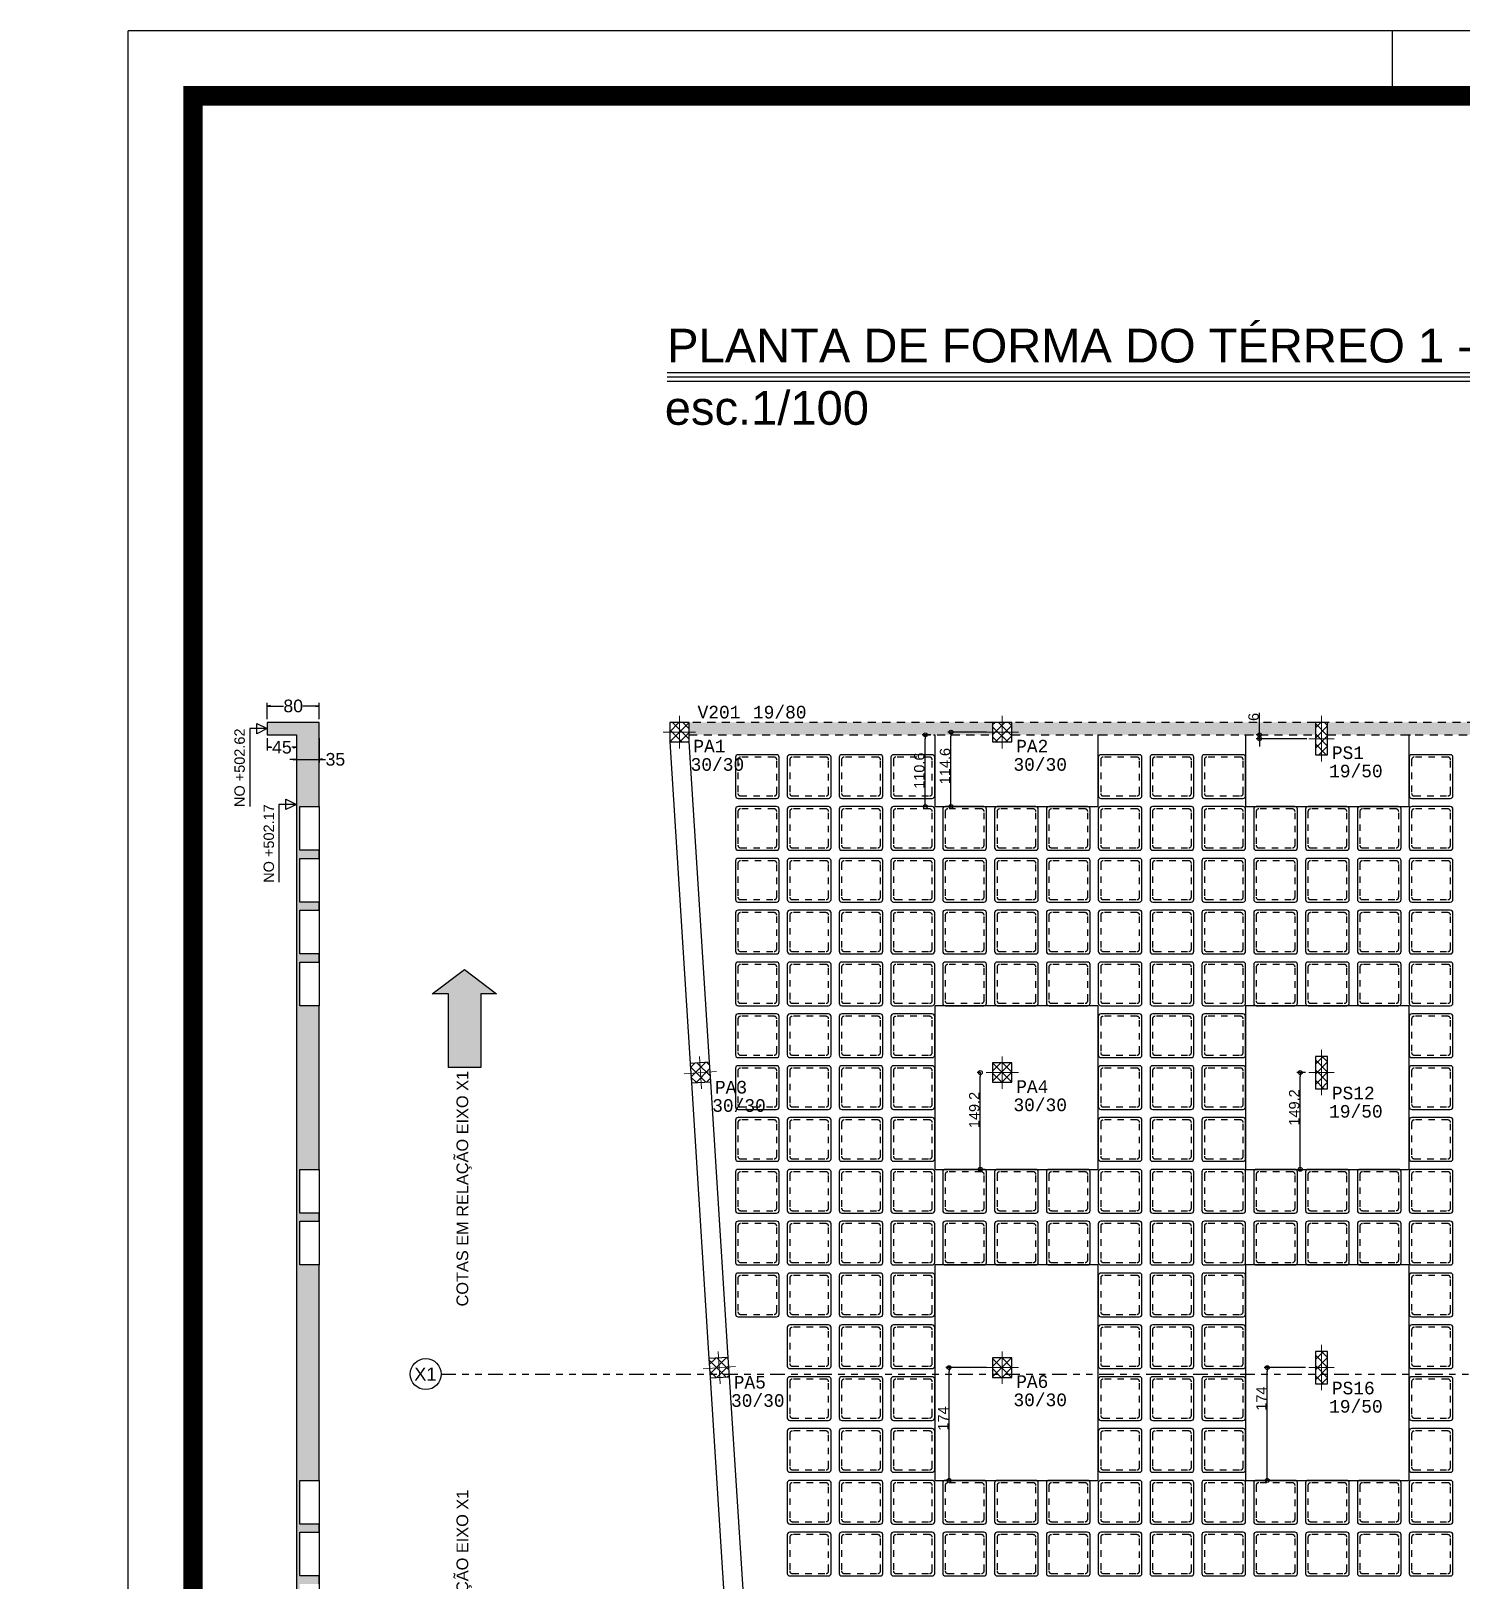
# Model space of a CAD drawing. Header units: millimetres. Extents: x -967 to 563, y -1588 to 506.
# Drawn here: x 20.89 to 42.95, y -235.16 to -211.27 of the extents above; entities that cross this region are included whole.
import ezdxf
from ezdxf.enums import TextEntityAlignment as Align

# ---------------------------------------------------------------- set-up
doc = ezdxf.new("R2010")
doc.units = ezdxf.units.MM
for name, pattern in [('CONTINU', [0]), ('CYPE_RAYAPUNTOPUNTO', [0.45, 0.225, -0.075, 0, -0.075, 0, -0.075]), ('DASHDOT', [1, 0.5, -0.25, 0, -0.25]), ('ESTILO_TQS_0001', [1, 0.7, -0.3]), ('HIDDEN2', [0.1875, 0.125, -0.0625])]:
    doc.linetypes.add(name, pattern=pattern)
for name, color, linetype in [('00 - IMPPER - FOLHA - BORDAS', 1, 'Continuous'), ('1', 5, 'Continuous'), ('11', 7, 'Continuous'), ('12', 4, 'Continuous'), ('18', 7, 'Continuous'), ('208', 13, 'Continuous'), ('232', 12, 'Continuous'), ('251', 5, 'Continuous'), ('252', 153, 'ESTILO_TQS_0001'), ('4', 2, 'Continuous'), ('8', 7, 'Continuous'), ('9', 7, 'Continuous'), ('A_htc_alv', 7, 'Continuous'), ('AR-COTA-EXE-50', 7, 'Continuous'), ('COMP_INDNIVEL', 4, 'Continuous'), ('COMP_NIVEL', 4, 'Continuous'), ('COTAS', 1, 'Continuous'), ('EIXOS', 8, 'DASHDOT'), ('TEXTO_EIXOS', 7, 'Continuous')]:
    doc.layers.add(name, color=color, linetype=linetype)
doc.layers.add('EST-TEXTO', color=7, linetype='Continuous', lineweight=5)
doc.layers.add('PILAR_EIXOS', color=1, linetype='Continuous', lineweight=0)
doc.styles.add('ARIAL', font='arial.ttf')
doc.styles.add('CYPETXT', font='arial.ttf', dxfattribs={"height": 0.2})
doc.styles.add('ROMANTIC', font='arial.ttf')
doc.styles.add('TQS_LUCIDA_CONSOLE', font='lucon.TTF')
doc.dimstyles.new('AVILLA 100 2', dxfattribs={"dimtxt": 0.16, "dimasz": 0.06, "dimexe": 0.05, "dimexo": 0.05, "dimgap": 0.01, "dimtad": 3, "dimdec": 1, "dimlfac": 100, "dimzin": 9, "dimdsep": 46, "dimtxsty": 'ARIAL', "dimblk": 'ORIGIN', "dimcen": 1.5, "dimclrd": 10, "dimclre": 10, "dimclrt": 7, "dimadec": 0, "dimazin": 0, "dimtfac": 1, "dimtdec": 1, "dimtmove": 0, "dimatfit": 1, "dimfxl": 1, "dimarcsym": 0})
doc.dimstyles.new('COTAS CORTE', dxfattribs={"dimtxt": 0.133333, "dimasz": 0.05, "dimexe": 0.05, "dimexo": 0.05, "dimgap": 0.01, "dimtad": 0, "dimdec": 1, "dimlfac": 100, "dimzin": 9, "dimdsep": 46, "dimtxsty": 'ARIAL', "dimblk": 'OPEN', "dimcen": 1.5, "dimadec": 0, "dimazin": 0, "dimtfac": 1, "dimtdec": 1, "dimtmove": 0, "dimatfit": 1, "dimldrblk": 'OPEN', "dimfxl": 1, "dimarcsym": 0})
pattern_1 = [(45, (685.1505906603202, -106.080257187673), (-0.0785772410593551, 0.0785772410593551), []), (135, (685.1505906603202, -106.080257187673), (-0.0785772410593551, -0.0785772410593551), [])]

# ---------------------------------------------------------------- blocks, each defined once
blk = doc.blocks.new('_VAONER063700637000750007500')
at = {"layer": '251', "color": 8}
for p, q in [((-33.72499999999127, 29.72499999999991), (-33.72499999999127, -29.72499999999991)), ((29.72500000002037, 33.72499999999991), (-29.72499999999127, 33.72499999999991)), ((33.72500000002037, -29.72499999999991), (33.72500000002037, 29.72499999999991)), ((-29.72499999999127, -33.72499999999991), (29.72500000002037, -33.72499999999991))]:
    blk.add_line(p, q, dxfattribs=at)
for centre, start, end in [((-29.72499999999127, 29.72499999999991), 90, 180), ((29.72500000002037, 29.72499999999991), 0, 90), ((-29.72499999999127, -29.72499999999991), 180, 270), ((29.72500000002037, -29.72499999999991), 270, 0)]:
    blk.add_arc(centre, 4, start, end, dxfattribs=at)
at = {"layer": '252', "color": 8}
for p, q in [((-29.97499999997672, 25.97499999999991), (-29.97499999997672, -25.97499999999991)), ((25.97500000000582, 29.97499999999991), (-25.97499999997672, 29.97499999999991)), ((29.97500000000582, -25.97499999999991), (29.97500000000582, 25.97499999999991)), ((-25.97499999997672, -29.97499999999991), (25.97500000000582, -29.97499999999991))]:
    blk.add_line(p, q, dxfattribs=at)
for centre, start, end in [((-25.97499999997672, 25.97499999999991), 90, 180), ((25.97500000000582, 25.97499999999991), 0, 90), ((-25.97499999997672, -25.97499999999991), 180, 270), ((25.97500000000582, -25.97499999999991), 270, 0)]:
    blk.add_arc(centre, 4, start, end, dxfattribs=at)
blk = doc.blocks.new('NERVURADA TÉRREO 1 MODELO 2 (LO) R0')
at = {"layer": '208', "xscale": 0.01, "yscale": 0.01, "zscale": 0.01}
for p in [(704.2709948012479, -735.933457273992), (705.0704948012489, -735.933457273992), (705.8699948012481, -735.933457273992), (706.6694948012491, -735.933457273992), (709.8674948012494, -735.933457273992), (710.6669948012486, -735.933457273992), (711.4664948012496, -735.933457273992), (714.6644948012481, -735.933457273992), (704.2709948012479, -736.7329572739922), (705.0704948012489, -736.7329572739922), (705.8699948012481, -736.7329572739922), (706.6694948012491, -736.7329572739922), (707.4689948012482, -736.7329572739922), (708.2684948012492, -736.7329572739922), (709.0679948012485, -736.7329572739922), (709.8674948012494, -736.7329572739922), (710.6669948012486, -736.7329572739922), (711.4664948012496, -736.7329572739922), (712.2659948012487, -736.7329572739922), (713.065494801248, -736.7329572739922), (713.8649948012489, -736.7329572739922), (714.6644948012481, -736.7329572739922), (704.2709948012479, -737.532457273992), (705.0704948012489, -737.532457273992), (705.8699948012481, -737.532457273992), (706.6694948012491, -737.532457273992), (707.4689948012482, -737.532457273992), (708.2684948012492, -737.532457273992), (709.0679948012485, -737.532457273992), (709.8674948012494, -737.532457273992), (710.6669948012486, -737.532457273992), (711.4664948012496, -737.532457273992), (712.2659948012487, -737.532457273992), (713.065494801248, -737.532457273992), (713.8649948012489, -737.532457273992), (714.6644948012481, -737.532457273992), (704.2709948012479, -738.3319572739921), (705.0704948012489, -738.3319572739921), (705.8699948012481, -738.3319572739921), (706.6694948012491, -738.3319572739921), (707.4689948012482, -738.3319572739921), (708.2684948012492, -738.3319572739921), (709.0679948012485, -738.3319572739921), (709.8674948012494, -738.3319572739921), (710.6669948012486, -738.3319572739921), (711.4664948012496, -738.3319572739921), (712.2659948012487, -738.3319572739921), (713.065494801248, -738.3319572739921), (713.8649948012489, -738.3319572739921), (714.6644948012481, -738.3319572739921), (704.2709948012479, -739.131457273992), (705.0704948012489, -739.131457273992), (705.8699948012481, -739.131457273992), (706.6694948012491, -739.131457273992), (707.4689948012482, -739.131457273992), (708.2684948012492, -739.131457273992), (709.0679948012485, -739.131457273992), (709.8674948012494, -739.131457273992), (710.6669948012486, -739.131457273992), (711.4664948012496, -739.131457273992), (712.2659948012487, -739.131457273992), (713.065494801248, -739.131457273992), (713.8649948012489, -739.131457273992), (714.6644948012481, -739.131457273992), (704.2709948012479, -739.930957273992), (705.0704948012489, -739.930957273992), (705.8699948012481, -739.930957273992), (706.6694948012491, -739.930957273992), (709.8674948012494, -739.930957273992), (710.6669948012486, -739.930957273992), (711.4664948012496, -739.930957273992), (714.6644948012481, -739.930957273992), (704.2709948012479, -740.7304572739921), (705.0704948012489, -740.7304572739921), (705.8699948012481, -740.7304572739921), (706.6694948012491, -740.7304572739921), (709.8674948012494, -740.7304572739921), (710.6669948012486, -740.7304572739921), (711.4664948012496, -740.7304572739921), (714.6644948012481, -740.7304572739921), (704.2709948012479, -741.529957273992), (705.0704948012489, -741.529957273992), (705.8699948012481, -741.529957273992), (706.6694948012491, -741.529957273992), (709.8674948012494, -741.529957273992), (710.6669948012486, -741.529957273992), (711.4664948012496, -741.529957273992), (714.6644948012481, -741.529957273992), (704.2709948012479, -742.329457273992), (705.0704948012489, -742.329457273992), (705.8699948012481, -742.329457273992), (706.6694948012491, -742.329457273992), (707.4689948012482, -742.329457273992), (708.2684948012492, -742.329457273992), (709.0679948012485, -742.329457273992), (709.8674948012494, -742.329457273992), (710.6669948012486, -742.329457273992), (711.4664948012496, -742.329457273992), (712.2659948012487, -742.329457273992), (713.065494801248, -742.329457273992), (713.8649948012489, -742.329457273992), (714.6644948012481, -742.329457273992), (704.2709948012479, -743.128957273992), (705.0704948012489, -743.128957273992), (705.8699948012481, -743.128957273992), (706.6694948012491, -743.128957273992), (707.4689948012482, -743.128957273992), (708.2684948012492, -743.128957273992), (709.0679948012485, -743.128957273992), (709.8674948012494, -743.128957273992), (710.6669948012486, -743.128957273992), (711.4664948012496, -743.128957273992), (712.2659948012487, -743.128957273992), (713.065494801248, -743.128957273992), (713.8649948012489, -743.128957273992), (714.6644948012481, -743.128957273992), (704.2709948012479, -743.928457273992), (705.0704948012489, -743.928457273992), (705.8699948012481, -743.928457273992), (706.6694948012491, -743.928457273992), (709.8674948012494, -743.928457273992), (710.6669948012486, -743.928457273992), (711.4664948012496, -743.928457273992), (714.6644948012481, -743.928457273992), (705.0704948012489, -744.727957273992), (705.8699948012481, -744.727957273992), (706.6694948012491, -744.727957273992), (709.8674948012494, -744.727957273992), (710.6669948012486, -744.727957273992), (711.4664948012496, -744.727957273992), (714.6644948012481, -744.727957273992), (705.0704948012489, -745.5274572739921), (705.8699948012481, -745.5274572739921), (706.6694948012491, -745.5274572739921), (709.8674948012494, -745.5274572739921), (710.6669948012486, -745.5274572739921), (711.4664948012496, -745.5274572739921), (714.6644948012481, -745.5274572739921), (705.0704948012489, -746.3269572739919), (705.8699948012481, -746.3269572739919), (706.6694948012491, -746.3269572739919), (709.8674948012494, -746.3269572739919), (710.6669948012486, -746.3269572739919), (711.4664948012496, -746.3269572739919), (714.6644948012481, -746.3269572739919), (705.0704948012489, -747.126457273992), (705.8699948012481, -747.126457273992), (706.6694948012491, -747.126457273992), (707.4689948012482, -747.126457273992), (708.2684948012492, -747.126457273992), (709.0679948012485, -747.126457273992), (709.8674948012494, -747.126457273992), (710.6669948012486, -747.126457273992), (711.4664948012496, -747.126457273992), (712.2659948012487, -747.126457273992), (713.065494801248, -747.126457273992), (713.8649948012489, -747.126457273992), (714.6644948012481, -747.126457273992), (705.0704948012489, -747.9259572739921), (705.8699948012481, -747.9259572739921), (706.6694948012491, -747.9259572739921), (707.4689948012482, -747.9259572739921), (708.2684948012492, -747.9259572739921), (709.0679948012485, -747.9259572739921), (709.8674948012494, -747.9259572739921), (710.6669948012486, -747.9259572739921), (711.4664948012496, -747.9259572739921), (712.2659948012487, -747.9259572739921), (713.065494801248, -747.9259572739921), (713.8649948012489, -747.9259572739921), (714.6644948012481, -747.9259572739921)]:
    blk.add_blockref('_VAONER063700637000750007500', p, dxfattribs=at)
blk = doc.blocks.new('a0 impper')
at = {"layer": '00 - IMPPER - FOLHA - BORDAS'}
for p, q in [((2702.58920489982, 1150.410850611539), (2702.58920489982, 1199.810850611539)), ((2722.08920489982, 1199.810850611539), (2722.08920489982, 1198.810850611539))]:
    blk.add_line(p, q, dxfattribs=at)
blk.add_lwpolyline([(2701.089204899821, 1145.410850611539), (2701.089204899821, 1115.710850611539), (2819.989204899821, 1115.710850611539), (2819.989204899821, 1199.810850611539), (2702.58920489982, 1199.810850611539)], dxfattribs=at)
at = {"layer": '00 - IMPPER - FOLHA - BORDAS', "const_width": 0.3}
blk.add_lwpolyline([(2703.589204899821, 1116.710850611539), (2818.98920489982, 1116.710850611539), (2818.98920489982, 1198.810850611539), (2703.589204899821, 1198.810850611539)], close=True, dxfattribs=at)
blk = doc.blocks.new('Eixos do pilar')
at = {"layer": 'PILAR_EIXOS'}
for p, q in [((0, -0.5), (0, 0.5)), ((-0.5, 0), (0.5, 0))]:
    blk.add_line(p, q, dxfattribs=at)
blk = doc.blocks.new('_Open')
at = {"color": 0, "linetype": 'ByBlock', "lineweight": -2}
for p, q in [((-1, 0.1666666666666666), (0, 0)), ((-1, -0.1666666666666666), (0, 0)), ((0, 0), (-1, 0))]:
    blk.add_line(p, q, dxfattribs=at)
blk = doc.blocks.new('*D895')
at = {"layer": 'AR-COTA-EXE-50', "color": 0, "linetype": 'ByBlock', "lineweight": -2, "transparency": 16777216}
for p, q in [((24.53747093036839, -222.1721339855484), (24.53747093036839, -222.3644247469364)), ((24.98747093036911, -222.1721339855484), (24.98747093036911, -222.3644247469364)), ((24.58747093036839, -222.3144247469364), (24.60814964796766, -222.3144247469364)), ((24.93747093036911, -222.3144247469364), (24.91679221276984, -222.3144247469364))]:
    blk.add_line(p, q, dxfattribs=at)
at = {"layer": 'Defpoints', "color": 0, "linetype": 'ByBlock', "transparency": 16777216}
for p in [(24.53747093036839, -222.1221339855484), (24.98747093036911, -222.1221339855484), (24.53747093036839, -222.3144247469364)]:
    blk.add_point(p, dxfattribs=at)
at = {"layer": 'AR-COTA-EXE-50', "color": 0, "linetype": 'ByBlock', "lineweight": -2, "transparency": 16777216, "xscale": 0.05, "yscale": 0.05, "zscale": 0.05, "rotation": 180}
blk.add_blockref('_Open', (24.53747093036839, -222.3144247469364), dxfattribs=at)
at = {"layer": 'AR-COTA-EXE-50', "color": 0, "linetype": 'ByBlock', "lineweight": -2, "transparency": 16777216, "xscale": 0.05, "yscale": 0.05, "zscale": 0.05}
blk.add_blockref('_Open', (24.98747093036911, -222.3144247469364), dxfattribs=at)
at = {"layer": 'AR-COTA-EXE-50', "color": 0, "linetype": 'ByBlock', "transparency": 16777216, "insert": (24.76247093036875, -222.3144247469364), "char_height": 0.195, "attachment_point": 5, "style": 'ARIAL'}
blk.add_mtext('45', dxfattribs=at)
blk = doc.blocks.new('*D896')
at = {"layer": 'AR-COTA-EXE-50', "color": 0, "linetype": 'ByBlock', "lineweight": -2, "transparency": 16777216}
for p, q in [((24.53747093036839, -221.8821339855484), (24.53747093036839, -221.6283976999621)), ((24.58747093036839, -221.6783976999622), (24.78800469571636, -221.6783976999622)), ((25.28747093036857, -221.6783976999622), (25.08693716502059, -221.6783976999622)), ((25.33747093036857, -221.8821339855484), (25.33747093036857, -221.6283976999621))]:
    blk.add_line(p, q, dxfattribs=at)
at = {"layer": 'Defpoints', "color": 0, "linetype": 'ByBlock', "transparency": 16777216}
for p in [(24.53747093036839, -221.6783976999622), (24.53747093036839, -221.9321339855484), (25.33747093036857, -221.9321339855484)]:
    blk.add_point(p, dxfattribs=at)
at = {"layer": 'AR-COTA-EXE-50', "color": 0, "linetype": 'ByBlock', "lineweight": -2, "transparency": 16777216, "xscale": 0.05, "yscale": 0.05, "zscale": 0.05, "rotation": 180}
blk.add_blockref('_Open', (24.53747093036839, -221.6783976999622), dxfattribs=at)
at = {"layer": 'AR-COTA-EXE-50', "color": 0, "linetype": 'ByBlock', "lineweight": -2, "transparency": 16777216, "xscale": 0.05, "yscale": 0.05, "zscale": 0.05}
blk.add_blockref('_Open', (25.33747093036857, -221.6783976999622), dxfattribs=at)
at = {"layer": 'AR-COTA-EXE-50', "color": 0, "linetype": 'ByBlock', "transparency": 16777216, "insert": (24.93747093036848, -221.6783976999622), "char_height": 0.195, "attachment_point": 5, "style": 'ARIAL'}
blk.add_mtext('80', dxfattribs=at)
blk = doc.blocks.new('*D897')
at = {"layer": 'AR-COTA-EXE-50', "color": 0, "linetype": 'ByBlock', "lineweight": -2, "transparency": 16777216}
for p, q in [((24.98747093036911, -222.1721339855484), (24.98747093036911, -222.5513447118305)), ((25.33747093036857, -222.1721339855484), (25.33747093036857, -222.5513447118305)), ((24.93747093036911, -222.5013447118305), (24.88747093036911, -222.5013447118305)), ((24.98747093036911, -222.5013447118305), (25.33747093036857, -222.5013447118305)), ((25.38747093036857, -222.5013447118305), (25.4374709303686, -222.5013447118305))]:
    blk.add_line(p, q, dxfattribs=at)
at = {"layer": 'Defpoints', "color": 0, "linetype": 'ByBlock', "transparency": 16777216}
for p in [(24.98747093036911, -222.1221339855484), (25.33747093036857, -222.1221339855484), (24.98747093036911, -222.5013447118305)]:
    blk.add_point(p, dxfattribs=at)
at = {"layer": 'AR-COTA-EXE-50', "color": 0, "linetype": 'ByBlock', "lineweight": -2, "transparency": 16777216, "xscale": 0.05, "yscale": 0.05, "zscale": 0.05}
blk.add_blockref('_Open', (24.98747093036911, -222.5013447118305), dxfattribs=at)
at = {"layer": 'AR-COTA-EXE-50', "color": 0, "linetype": 'ByBlock', "lineweight": -2, "transparency": 16777216, "xscale": 0.05, "yscale": 0.05, "zscale": 0.05, "rotation": 180}
blk.add_blockref('_Open', (25.33747093036857, -222.5013447118305), dxfattribs=at)
at = {"layer": 'AR-COTA-EXE-50', "color": 0, "linetype": 'ByBlock', "transparency": 16777216, "insert": (25.58780176256505, -222.5013447118305), "char_height": 0.195, "attachment_point": 5, "style": 'ARIAL'}
blk.add_mtext('35', dxfattribs=at)
blk = doc.blocks.new('EIXOS DE OBRA TERREO1')
at = {"linetype": 'CONTINU', "ltscale": 0.05}
h = blk.add_hatch(color=8, dxfattribs=at)
h.dxf.hatch_style = 1
h.paths.add_polyline_path([(699.5047972904408, -140.420789570061), (699.5047972904408, -139.283334082921), (699.2547972904404, -139.283334082921), (699.7547972904404, -138.908334082921), (700.2492116090607, -139.283334082921), (700.0047972904403, -139.283334082921), (700.0047972904403, -140.420789570061)])
blk.add_lwpolyline([(699.5047972904408, -140.420789570061), (699.5047972904408, -139.283334082921), (699.2547972904404, -139.283334082921), (699.7547972904404, -138.908334082921), (700.2492116090607, -139.283334082921), (700.0047972904403, -139.283334082921), (700.0047972904403, -140.420789570061)], close=True)
at = {"layer": 'EIXOS', "linetype": 'CYPE_RAYAPUNTOPUNTO'}
blk.add_line((699.3938919005947, -145.1497072742496), (774.534630803457, -145.1497072742496), dxfattribs=at)
at = {"layer": 'EIXOS', "linetype": 'CONTINU', "ltscale": 0.05}
blk.add_circle((699.1549171468652, -145.1497072742496), 0.2389747539061062, dxfattribs=at)
at = {"layer": 'TEXTO_EIXOS', "style": 'CYPETXT'}
blk.add_text('X1', height=0.2, dxfattribs=at).set_placement((699.1493236952963, -145.1497072742496), align=Align.MIDDLE_CENTER)
at = {"layer": 'TEXTO_EIXOS', "char_height": 0.1799999999999999, "width": 4.311428791355571, "attachment_point": 5, "style": 'CYPETXT'}
for insert, rotation in [((699.7476849599856, -142.2900441321185), 90.00000000000001), ((699.7476849599856, -148.748997224921), 90)]:
    blk.add_mtext('COTAS EM RELAÇÃO EIXO X1', dxfattribs=dict(at, insert=insert, rotation=rotation))
blk = doc.blocks.new('_Origin')
at = {"color": 0, "linetype": 'ByBlock', "lineweight": -2}
blk.add_line((0, 0), (-1, 0), dxfattribs=at)
blk.add_circle((0, 0), 0.5, dxfattribs=at)
blk = doc.blocks.new('*D806')
at = {"layer": 'COTAS', "color": 10, "linetype": 'ByBlock', "lineweight": -2, "transparency": 16777216}
for p, q in [((821.1931387810532, -567.25038611324), (821.1931387810532, -566.97175036972)), ((821.1931387810524, -567.31038611324), (821.1431387810532, -567.31038611324)), ((821.9227447981845, -567.3703861132404), (821.1431387810532, -567.3703861132404)), ((821.1931387810532, -567.3703861132404), (821.1931387810532, -567.31038611324)), ((821.1931387810532, -567.4303861132403), (821.1931387810532, -567.4903861132404))]:
    blk.add_line(p, q, dxfattribs=at)
at = {"layer": 'Defpoints', "color": 0, "linetype": 'ByBlock', "transparency": 16777216}
for p in [(821.1931387810532, -567.31038611324), (821.2431387810525, -567.31038611324), (821.9727447981844, -567.3703861132404)]:
    blk.add_point(p, dxfattribs=at)
at = {"layer": 'COTAS', "color": 10, "linetype": 'ByBlock', "lineweight": -2, "transparency": 16777216, "xscale": 0.06, "yscale": 0.06, "zscale": 0.06}
for p, rotation in [((821.1931387810532, -567.31038611324), 270), ((821.1931387810532, -567.3703861132404), 90)]:
    blk.add_blockref('_Origin', p, dxfattribs=dict(at, rotation=rotation))
at = {"layer": 'COTAS', "color": 7, "linetype": 'ByBlock', "transparency": 16777216, "insert": (821.1014471030173, -567.0345743806342), "char_height": 0.16, "attachment_point": 5, "rotation": 90, "style": 'ARIAL'}
blk.add_mtext('6', dxfattribs=at)
blk = doc.blocks.new('*D811')
at = {"layer": 'COTAS', "color": 10, "linetype": 'ByBlock', "lineweight": -2, "transparency": 16777216}
for p, q in [((816.9791367312469, -567.2703861131887), (816.3834945805527, -567.2703861131887)), ((816.4334945805527, -568.3563861131887), (816.4334945805527, -567.3303861131888)), ((816.2317448012473, -568.4163861131887), (816.4834945805527, -568.4163861131887))]:
    blk.add_line(p, q, dxfattribs=at)
at = {"layer": 'Defpoints', "color": 0, "linetype": 'ByBlock', "transparency": 16777216}
for p in [(816.4334945805527, -567.2703861131887), (817.0291367312469, -567.2703861131887), (816.1817448012472, -568.4163861131887)]:
    blk.add_point(p, dxfattribs=at)
at = {"layer": 'COTAS', "color": 10, "linetype": 'ByBlock', "lineweight": -2, "transparency": 16777216, "xscale": 0.06, "yscale": 0.06, "zscale": 0.06}
for p, rotation in [((816.4334945805527, -567.2703861131887), 90), ((816.4334945805527, -568.4163861131887), 270)]:
    blk.add_blockref('_Origin', p, dxfattribs=dict(at, rotation=rotation))
at = {"layer": 'COTAS', "color": 7, "linetype": 'ByBlock', "transparency": 16777216, "insert": (816.3418029025169, -567.7933861131625), "char_height": 0.16, "attachment_point": 5, "rotation": 90, "style": 'ARIAL'}
blk.add_mtext('114.6', dxfattribs=at)
blk = doc.blocks.new('*D812')
at = {"layer": 'COTAS', "color": 10, "linetype": 'ByBlock', "lineweight": -2, "transparency": 16777216}
for p, q in [((816.1223698012479, -567.3103861131887), (815.9871727387452, -567.3103861131887)), ((816.0371727387452, -568.3563861131887), (816.0371727387452, -567.3703861131887)), ((816.1317448012474, -568.4163861131887), (815.9871727387452, -568.4163861131887))]:
    blk.add_line(p, q, dxfattribs=at)
at = {"layer": 'Defpoints', "color": 0, "linetype": 'ByBlock', "transparency": 16777216}
for p in [(816.0371727387452, -567.3103861131887), (816.1723698012478, -567.3103861131887), (816.1817448012472, -568.4163861131887)]:
    blk.add_point(p, dxfattribs=at)
at = {"layer": 'COTAS', "color": 10, "linetype": 'ByBlock', "lineweight": -2, "transparency": 16777216, "xscale": 0.06, "yscale": 0.06, "zscale": 0.06}
for p, rotation in [((816.0371727387452, -567.3103861131887), 90), ((816.0371727387452, -568.4163861131887), 270)]:
    blk.add_blockref('_Origin', p, dxfattribs=dict(at, rotation=rotation))
at = {"layer": 'COTAS', "color": 7, "linetype": 'ByBlock', "transparency": 16777216, "insert": (815.9454810607094, -567.8633861131884), "char_height": 0.16, "attachment_point": 5, "rotation": 90, "style": 'ARIAL'}
blk.add_mtext('110.6', dxfattribs=at)
blk = doc.blocks.new('*D816')
at = {"layer": 'COTAS', "color": 10, "linetype": 'ByBlock', "lineweight": -2, "transparency": 16777216}
for p, q in [((821.9042448012473, -572.5203861131886), (821.7708730299735, -572.5203861131886)), ((821.8208730299734, -573.9528861131374), (821.8208730299734, -572.5803861131885))]:
    blk.add_line(p, q, dxfattribs=at)
at = {"layer": 'Defpoints', "color": 0, "linetype": 'ByBlock', "transparency": 16777216}
for p in [(821.8208730299734, -572.5203861131886), (821.9542448012473, -572.5203861131886), (821.8208730299739, -574.0128861131373)]:
    blk.add_point(p, dxfattribs=at)
at = {"layer": 'COTAS', "color": 10, "linetype": 'ByBlock', "lineweight": -2, "transparency": 16777216, "xscale": 0.06, "yscale": 0.06, "zscale": 0.06}
for p, rotation in [((821.8208730299734, -572.5203861131886), 90), ((821.8208730299734, -574.0128861131373), 270)]:
    blk.add_blockref('_Origin', p, dxfattribs=dict(at, rotation=rotation))
at = {"layer": 'COTAS', "color": 7, "linetype": 'ByBlock', "transparency": 16777216, "insert": (821.7291813519377, -573.0578811836473), "char_height": 0.16, "attachment_point": 5, "rotation": 90, "style": 'ARIAL'}
blk.add_mtext('149.2', dxfattribs=at)
blk = doc.blocks.new('*D822')
at = {"layer": 'COTAS', "color": 10, "linetype": 'ByBlock', "lineweight": -2, "transparency": 16777216}
for p, q in [((816.890106820487, -572.5203861131886), (816.8357649599725, -572.5203861131886)), ((816.8857649599724, -573.9528861131374), (816.8857649599724, -572.5803861131885)), ((816.8457649599735, -574.0128861131373), (816.8357649599725, -574.0128861131373))]:
    blk.add_line(p, q, dxfattribs=at)
at = {"layer": 'Defpoints', "color": 0, "linetype": 'ByBlock', "transparency": 16777216}
for p in [(816.8857649599724, -572.5203861131886), (816.9401068204868, -572.5203861131886), (816.8957649599733, -574.0128861131373)]:
    blk.add_point(p, dxfattribs=at)
at = {"layer": 'COTAS', "color": 10, "linetype": 'ByBlock', "lineweight": -2, "transparency": 16777216, "xscale": 0.06, "yscale": 0.06, "zscale": 0.06}
for p, rotation in [((816.8857649599724, -572.5203861131886), 90), ((816.8857649599724, -574.0128861131373), 270)]:
    blk.add_blockref('_Origin', p, dxfattribs=dict(at, rotation=rotation))
at = {"layer": 'COTAS', "color": 7, "linetype": 'ByBlock', "transparency": 16777216, "insert": (816.7940732819367, -573.0972500285786), "char_height": 0.16, "attachment_point": 5, "rotation": 90, "style": 'ARIAL'}
blk.add_mtext('149.2', dxfattribs=at)
blk = doc.blocks.new('*D828')
at = {"layer": 'COTAS', "color": 10, "linetype": 'ByBlock', "lineweight": -2, "transparency": 16777216}
for p, q in [((816.9791367312469, -577.0703861131885), (816.3538730865798, -577.0703861131885)), ((816.4038730865799, -578.749886113189), (816.4038730865799, -577.1303861131884))]:
    blk.add_line(p, q, dxfattribs=at)
at = {"layer": 'Defpoints', "color": 0, "linetype": 'ByBlock', "transparency": 16777216}
for p in [(816.4038730865799, -577.0703861131885), (817.0291367312469, -577.0703861131885), (816.4038730865803, -578.8098861131889)]:
    blk.add_point(p, dxfattribs=at)
at = {"layer": 'COTAS', "color": 10, "linetype": 'ByBlock', "lineweight": -2, "transparency": 16777216, "xscale": 0.06, "yscale": 0.06, "zscale": 0.06}
for p, rotation in [((816.4038730865799, -577.0703861131885), 90), ((816.4038730865799, -578.8098861131889), 270)]:
    blk.add_blockref('_Origin', p, dxfattribs=dict(at, rotation=rotation))
at = {"layer": 'COTAS', "color": 7, "linetype": 'ByBlock', "transparency": 16777216, "insert": (816.3135456650243, -577.8548811836988), "char_height": 0.16, "attachment_point": 5, "rotation": 90, "style": 'ARIAL'}
blk.add_mtext('174', dxfattribs=at)
blk = doc.blocks.new('*D834')
at = {"layer": 'COTAS', "color": 10, "linetype": 'ByBlock', "lineweight": -2, "transparency": 16777216}
for p, q in [((821.9042448012473, -577.0703861131885), (821.262640076161, -577.0703861131885)), ((821.3126400761608, -578.7498861131888), (821.3126400761608, -577.1303861131884))]:
    blk.add_line(p, q, dxfattribs=at)
at = {"layer": 'Defpoints', "color": 0, "linetype": 'ByBlock', "transparency": 16777216}
for p in [(821.3126400761608, -577.0703861131885), (821.9542448012472, -577.0703861131885), (821.3126400761608, -578.8098861131888)]:
    blk.add_point(p, dxfattribs=at)
at = {"layer": 'COTAS', "color": 10, "linetype": 'ByBlock', "lineweight": -2, "transparency": 16777216, "xscale": 0.06, "yscale": 0.06, "zscale": 0.06}
for p, rotation in [((821.3126400761608, -577.0703861131885), 90), ((821.3126400761608, -578.8098861131888), 270)]:
    blk.add_blockref('_Origin', p, dxfattribs=dict(at, rotation=rotation))
at = {"layer": 'COTAS', "color": 7, "linetype": 'ByBlock', "transparency": 16777216, "insert": (821.2223126546053, -577.5476916094553), "char_height": 0.16, "attachment_point": 5, "rotation": 90, "style": 'ARIAL'}
blk.add_mtext('174', dxfattribs=at)
blk = doc.blocks.new('COTAS TÉRREO (LO) R0')
at = {"layer": 'COTAS', "linetype": 'ByBlock'}
for base, p1, p2, picture, middle in [((821.1931387810532, -567.31038611324), (821.9727447981838, -567.3703861132402), (821.243138781052, -567.3103861132398), '*D806', (821.1931387810528, -567.0345743806342)), ((816.0371727387452, -567.3103861131887), (816.1817448012469, -568.4163861131885), (816.1723698012474, -567.3103861131885), '*D812', (816.0371727387449, -567.8633861131884)), ((816.4334945805527, -567.2703861131887), (816.1817448012469, -568.4163861131885), (817.0291367312464, -567.2703861131886), '*D811', (816.4334945805524, -567.7933861131625)), ((816.8857649599724, -572.5203861131886), (816.8957649599729, -574.0128861131371), (816.9401068204862, -572.5203861131884), '*D822', (816.885764959972, -573.0972500285786)), ((821.8208730299734, -572.5203861131886), (821.8208730299735, -574.0128861131371), (821.9542448012468, -572.5203861131884), '*D816', (821.820873029973, -573.0578811836473)), ((816.4038730865799, -577.0703861131885), (816.4038730865797, -578.8098861131888), (817.0291367312464, -577.0703861131883), '*D828', (816.4038730865796, -577.8548811836988)), ((821.3126400761608, -577.0703861131885), (821.3126400761606, -578.8098861131886), (821.9542448012468, -577.0703861131883), '*D834', (821.3126400761606, -577.5476916094553))]:
    dim = blk.add_linear_dim(base=base, p1=p1, p2=p2, angle=90, dimstyle='AVILLA 100 2', dxfattribs=at)
    dim.commit()
    dim.dimension.update_dxf_attribs({"geometry": picture, "text_midpoint": middle, "dimtype": 128})

msp = doc.modelspace()

# ---------------------------------------------------------------- hatches: boundary and pattern name
at = {"linetype": 'ByBlock'}
h = msp.add_hatch(color=8, dxfattribs=at)
h.dxf.hatch_style = 1
h.paths.add_polyline_path([(25.33747093036857, -222.1221339855484), (25.33747093036857, -221.9321339855484), (24.53747093036839, -221.9321339855484), (24.53747093036839, -222.1221339855484), (24.98747093036911, -222.1221339855484), (24.98747093036911, -241.6699609055482), (24.78747093036839, -241.6699609055482), (24.78747093036839, -241.7899609055486), (24.98747093036911, -241.7899609055486), (24.98747093036911, -241.7909609055483), (25.33747093036857, -241.7909609055483), (25.33747093036857, -236.6946339855486), (25.03747093036839, -236.6946339855486), (25.03747093036839, -236.0201339855485), (25.33747093036857, -236.0201339855485), (25.33747093036857, -235.8951339855486), (25.03747093036839, -235.8951339855486), (25.03747093036839, -235.2206339855485), (25.33747093036857, -235.2206339855485), (25.33747093036857, -235.0956339855485), (25.03747093036839, -235.0956339855485), (25.03747093036839, -234.4211339855484), (25.33747093036857, -234.4211339855484), (25.33747093036857, -234.2961339855484), (25.03747093036839, -234.2961339855484), (25.03747093036839, -233.6216339855483), (25.33747093036857, -233.6216339855483), (25.33747093036857, -230.2986339855485), (25.03747093036839, -230.2986339855485), (25.03747093036839, -229.6241339855484), (25.33747093036857, -229.6241339855484), (25.33747093036857, -229.4991339855484), (25.03747093036839, -229.4991339855484), (25.03747093036839, -228.8246339855483), (25.33747093036857, -228.8246339855483), (25.33747093036857, -226.3011339855485), (25.03747093036839, -226.3011339855485), (25.03747093036839, -225.6266339855484), (25.33747093036857, -225.6266339855484), (25.33747093036857, -225.5016339855484), (25.03747093036839, -225.5016339855484), (25.03747093036839, -224.8271339855484), (25.33747093036857, -224.8271339855484), (25.33747093036857, -224.7021339855483), (25.03747093036839, -224.7021339855483), (25.03747093036839, -224.0276339855483), (25.33747093036857, -224.0276339855483), (25.33747093036857, -223.9026339855483), (25.03747093036839, -223.9026339855483), (25.03747093036839, -223.2281339855486), (25.33747093036857, -223.2281339855486)])
h.paths.add_polyline_path([(25.38741465478859, -242.0647342331404), (25.7879228403275, -242.0647342331404), (25.7879228403275, -241.6628958975333), (25.38741465478859, -241.6628958975333)], flags=9)
h.paths.add_polyline_path([(25.38728163978192, -241.444847251854), (25.78778982532083, -241.444847251854), (25.78778982532083, -241.0430089162469), (25.38728163978192, -241.0430089162469)], flags=9)
h.paths.add_polyline_path([(25.38728163978192, -222.7039930747227), (25.78778982532083, -222.7039930747227), (25.78778982532083, -222.3021547391156), (25.38728163978192, -222.3021547391156)], flags=9)
h = msp.add_hatch(dxfattribs=at)
h.set_pattern_fill('ANSI37', color=4, scale=0.035)
h.set_pattern_definition(pattern_1)
h.paths.add_polyline_path([(30.74550063178924, -222.2321339855482), (31.04550063178852, -222.2321339855482), (31.04550063178852, -221.9321339855482), (30.74550063178924, -221.9321339855482)])
h = msp.add_hatch(dxfattribs=at)
h.set_pattern_fill('ANSI37', color=4, scale=0.035)
h.set_pattern_definition(pattern_1)
h.paths.add_polyline_path([(35.72560871178814, -222.2321339855482), (36.02560871178923, -222.2321339855482), (36.02560871178923, -221.9321339855482), (35.72560871178814, -221.9321339855482)])
h = msp.add_hatch(dxfattribs=at)
h.set_pattern_fill('ANSI37', color=4, scale=0.035)
h.set_pattern_definition(pattern_1)
h.paths.add_polyline_path([(40.70571678178805, -222.4321339855482), (40.89571678178856, -222.4321339855482), (40.89571678178856, -221.9321339855482), (40.70571678178805, -221.9321339855482)])
h = msp.add_hatch(dxfattribs=at)
h.set_pattern_fill('ANSI37', color=4, scale=0.035)
h.set_pattern_definition(pattern_1)
h.paths.add_polyline_path([(31.37883651178948, -227.4729954655482), (31.35975376178851, -227.1736029955482), (31.06036129178813, -227.1926857555482), (31.07944405178808, -227.4920782155482)])
h = msp.add_hatch(dxfattribs=at)
h.set_pattern_fill('ANSI37', color=4, scale=0.035)
h.set_pattern_definition(pattern_1)
h.paths.add_polyline_path([(35.72560871178814, -227.4821339855482), (36.02560871178923, -227.4821339855482), (36.02560871178923, -227.1821339855482), (35.72560871178814, -227.1821339855482)])
h = msp.add_hatch(dxfattribs=at)
h.set_pattern_fill('ANSI37', color=4, scale=0.035)
h.set_pattern_definition(pattern_1)
h.paths.add_polyline_path([(40.70571678178805, -227.5821339855482), (40.89571678178856, -227.5821339855482), (40.89571678178856, -227.0821339855483), (40.70571678178805, -227.0821339855483)])
h = msp.add_hatch(dxfattribs=at)
h.set_pattern_fill('ANSI37', color=4, scale=0.035)
h.set_pattern_definition(pattern_1)
h.paths.add_polyline_path([(31.66887311178891, -232.0230285555482), (31.64979035178897, -231.7236360955482), (31.35039789178938, -231.7427188455482), (31.36948064178853, -232.0421113155482)])
h = msp.add_hatch(dxfattribs=at)
h.set_pattern_fill('ANSI37', color=4, scale=0.035)
h.set_pattern_definition(pattern_1)
h.paths.add_polyline_path([(35.72560871178814, -232.0321339855482), (36.02560871178923, -232.0321339855482), (36.02560871178923, -231.7321339855482), (35.72560871178814, -231.7321339855482)])
h = msp.add_hatch(dxfattribs=at)
h.set_pattern_fill('ANSI37', color=4, scale=0.035)
h.set_pattern_definition(pattern_1)
h.paths.add_polyline_path([(40.70571678178805, -232.1321339855482), (40.89571678178856, -232.1321339855482), (40.89571678178856, -231.6321339855482), (40.70571678178805, -231.6321339855482)])
at = {"layer": 'A_htc_alv', "linetype": 'ByBlock', "true_color": 0x93278f}
h = msp.add_hatch(color=217, dxfattribs=at)
h.dxf.hatch_style = 1
h.paths.add_polyline_path([(35.72560871178814, -221.9321339855482), (31.04550063178852, -221.9321339855482), (31.04550063178852, -222.1221339855482), (35.72560871178814, -222.1221339855482)])
h = msp.add_hatch(color=217, dxfattribs=at)
h.dxf.hatch_style = 1
h.paths.add_polyline_path([(40.70571678178805, -221.9321339855482), (36.02560871178923, -221.9321339855482), (36.02560871178923, -222.1221339855482), (40.70571678178805, -222.1221339855482)])
h = msp.add_hatch(color=217, dxfattribs=at)
h.dxf.hatch_style = 1
h.paths.add_polyline_path([(46.32071678178784, -221.9321339855482), (40.89571678178856, -221.9321339855482), (40.89571678178856, -222.1221339855482), (46.32071678178784, -222.1221339855482)])

# ---------------------------------------------------------------- linework, layer by layer
msp.add_line((30.70616397701042, -216.6018529110914), (47.36598799966737, -216.601852911091))
at = {"layer": '1', "linetype": 'HIDDEN2'}
for points in [[(35.72560871178814, -221.9321339855482), (31.04550063178852, -221.9321339855482)], [(40.70571678178805, -221.9321339855482), (36.02560871178923, -221.9321339855482)], [(46.32071678178784, -221.9321339855482), (40.89571678178856, -221.9321339855482)], [(31.04550063178852, -222.1221339855482), (35.72560871178814, -222.1221339855482)], [(36.02560871178923, -222.1221339855482), (40.70571678178805, -222.1221339855482)], [(40.89571678178856, -222.1221339855482), (46.32071678178784, -222.1221339855482)]]:
    msp.add_lwpolyline(points, dxfattribs=at)
at = {"layer": '1'}
for points in [[(34.81446678178929, -222.1221339855482), (34.83321678178811, -222.1221339855482), (34.83321678178811, -223.2281339855482)], [(34.83321678178811, -223.2281339855482), (37.35671678178835, -223.2281339855482), (37.35671678178835, -222.1221339855482), (37.37546678178899, -222.1221339855482)], [(39.61146678178796, -222.1221339855482), (39.63021678178859, -222.1221339855482), (39.63021678178859, -223.2281339855482)], [(39.63021678178859, -223.2281339855482), (42.15371678178883, -223.2281339855482), (42.15371678178883, -222.1221339855482), (42.17246678178947, -222.1221339855482)], [(30.74550061178945, -222.2321339855482), (31.0609570817893, -227.1926477755482)], [(31.36034955178786, -227.1735650255482), (31.04610662178914, -222.2321339855482)], [(37.35671678178835, -228.8246339855482), (37.35671678178835, -226.3011339855482), (34.83321678178811, -226.3011339855482), (34.83321678178811, -228.8246339855482), (37.35671678178835, -228.8246339855482)], [(39.63021678178859, -228.8246339855482), (42.15371678178883, -228.8246339855482), (42.15371678178883, -226.3011339855482), (39.63021678178859, -226.3011339855482), (39.63021678178859, -228.8246339855482)], [(31.07999668178911, -227.4920429955482), (31.35031241178933, -231.7427242955482)], [(31.6497048817879, -231.7236415455482), (31.3793891417887, -227.4729602455482)], [(34.83321678178822, -233.6216339855482), (37.35671678178835, -233.6216339855482), (37.35671678178835, -230.2986339855482), (34.83321678178822, -230.2986339855483), (34.83321678178822, -233.6216339855482)], [(39.63021678178859, -233.6216339855482), (42.15371678178894, -233.6216339855482), (42.15371678178894, -230.2986339855482), (39.63021678178859, -230.2986339855483), (39.63021678178859, -233.6216339855482)], [(31.36935135178794, -232.0421195555481), (31.66907447178858, -236.755233315548)], [(31.958948531788, -236.5864745455482), (31.66874382178832, -232.0230367955481)]]:
    msp.add_lwpolyline(points, dxfattribs=at)
at = {"layer": '18'}
for p, q in [((25.33747093036857, -221.9321339855484), (24.53747093036839, -221.9321339855484)), ((24.53747093036839, -221.9321339855484), (24.53747093036839, -222.1221339855484)), ((25.33747093036857, -222.1221339855484), (25.33747093036857, -221.9321339855484)), ((24.53747093036839, -222.1221339855484), (24.98747093036911, -222.1221339855484)), ((24.98747093036911, -222.1221339855484), (24.98747093036911, -241.6699609055482)), ((25.33747093036857, -223.2281339855486), (25.33747093036857, -222.1221339855484)), ((25.03747093036839, -223.9026339855483), (25.03747093036839, -223.2281339855486)), ((25.03747093036839, -223.2281339855486), (25.33747093036857, -223.2281339855486)), ((25.33747093036857, -223.2281339855486), (25.33747093036857, -226.3011339855485)), ((25.33747093036857, -223.9026339855483), (25.03747093036839, -223.9026339855483)), ((25.03747093036839, -224.7021339855483), (25.03747093036839, -224.0276339855483)), ((25.03747093036839, -224.0276339855483), (25.33747093036857, -224.0276339855483)), ((25.33747093036857, -224.0276339855483), (25.33747093036857, -223.9026339855483)), ((25.33747093036857, -224.7021339855483), (25.03747093036839, -224.7021339855483)), ((25.33747093036857, -224.8271339855484), (25.33747093036857, -224.7021339855483)), ((25.03747093036839, -225.5016339855484), (25.03747093036839, -224.8271339855484)), ((25.03747093036839, -224.8271339855484), (25.33747093036857, -224.8271339855484)), ((25.33747093036857, -225.5016339855484), (25.03747093036839, -225.5016339855484)), ((25.33747093036857, -225.6266339855484), (25.33747093036857, -225.5016339855484)), ((25.03747093036839, -226.3011339855485), (25.03747093036839, -225.6266339855484)), ((25.03747093036839, -225.6266339855484), (25.33747093036857, -225.6266339855484)), ((25.33747093036857, -226.3011339855485), (25.03747093036839, -226.3011339855485)), ((25.33747093036857, -228.8246339855483), (25.33747093036857, -226.3011339855485)), ((25.03747093036839, -229.4991339855484), (25.03747093036839, -228.8246339855483)), ((25.03747093036839, -228.8246339855483), (25.33747093036857, -228.8246339855483)), ((25.33747093036857, -228.8246339855483), (25.33747093036857, -230.2986339855485)), ((25.33747093036857, -229.4991339855484), (25.03747093036839, -229.4991339855484)), ((25.33747093036857, -229.6241339855484), (25.33747093036857, -229.4991339855484)), ((25.03747093036839, -230.2986339855485), (25.03747093036839, -229.6241339855484)), ((25.03747093036839, -229.6241339855484), (25.33747093036857, -229.6241339855484)), ((25.33747093036857, -230.2986339855485), (25.03747093036839, -230.2986339855485)), ((25.33747093036857, -233.6216339855483), (25.33747093036857, -230.2986339855485)), ((25.03747093036839, -234.2961339855484), (25.03747093036839, -233.6216339855483)), ((25.03747093036839, -233.6216339855483), (25.33747093036857, -233.6216339855483)), ((25.33747093036857, -233.6216339855483), (25.33747093036857, -236.6946339855486)), ((25.33747093036857, -234.2961339855484), (25.03747093036839, -234.2961339855484)), ((25.33747093036857, -234.4211339855484), (25.33747093036857, -234.2961339855484)), ((25.03747093036839, -235.0956339855485), (25.03747093036839, -234.4211339855484)), ((25.03747093036839, -234.4211339855484), (25.33747093036857, -234.4211339855484)), ((25.33747093036857, -235.0956339855485), (25.03747093036839, -235.0956339855485)), ((25.33747093036857, -235.2206339855485), (25.33747093036857, -235.0956339855485))]:
    msp.add_line(p, q, dxfattribs=at)
at = {"layer": '232'}
for p, q in [((30.70616397701042, -216.5343529110909), (47.36598799966737, -216.5343529110909)), ((30.70616397701042, -216.6693529110907), (47.36598799966737, -216.6693529110907))]:
    msp.add_line(p, q, dxfattribs=at)
at = {"layer": '4'}
for points in [[(30.74550063178924, -222.2321339855482), (31.04550063178852, -222.2321339855482), (31.04550063178852, -221.9321339855482), (30.74550063178924, -221.9321339855482), (30.74550063178924, -222.2321339855482)], [(35.72560871178814, -222.2321339855482), (36.02560871178923, -222.2321339855482), (36.02560871178923, -221.9321339855482), (35.72560871178814, -221.9321339855482), (35.72560871178814, -222.2321339855482)], [(40.70571678178805, -222.4321339855482), (40.89571678178856, -222.4321339855482), (40.89571678178856, -221.9321339855482), (40.70571678178805, -221.9321339855482), (40.70571678178805, -222.4321339855482)], [(31.37883651178948, -227.4729954655482), (31.35975376178851, -227.1736029955482), (31.06036129178813, -227.1926857555482), (31.07944405178808, -227.4920782155482), (31.37883651178948, -227.4729954655482)], [(35.72560871178814, -227.4821339855482), (36.02560871178923, -227.4821339855482), (36.02560871178923, -227.1821339855482), (35.72560871178814, -227.1821339855482), (35.72560871178814, -227.4821339855482)], [(40.70571678178805, -227.5821339855482), (40.89571678178856, -227.5821339855482), (40.89571678178856, -227.0821339855483), (40.70571678178805, -227.0821339855483), (40.70571678178805, -227.5821339855482)], [(31.66887311178891, -232.0230285555482), (31.64979035178897, -231.7236360955482), (31.35039789178938, -231.7427188455482), (31.36948064178853, -232.0421113155482), (31.66887311178891, -232.0230285555482)], [(35.72560871178814, -232.0321339855482), (36.02560871178923, -232.0321339855482), (36.02560871178923, -231.7321339855482), (35.72560871178814, -231.7321339855482), (35.72560871178814, -232.0321339855482)], [(40.70571678178805, -232.1321339855482), (40.89571678178856, -232.1321339855482), (40.89571678178856, -231.6321339855482), (40.70571678178805, -231.6321339855482), (40.70571678178805, -232.1321339855482)]]:
    msp.add_lwpolyline(points, dxfattribs=at)
at = {"layer": 'COMP_INDNIVEL'}
for points in [[(24.53747093036839, -222.0271339855484), (24.37547093036812, -222.1081339855467), (24.37547093036812, -221.9461339855474), (24.53747093036839, -222.0271339855484)], [(24.98747093036911, -223.1957064759364), (24.82547093036885, -223.2767064759347), (24.82547093036885, -223.1147064759353), (24.98747093036911, -223.1957064759364)]]:
    msp.add_lwpolyline(points, close=True, dxfattribs=at)
for points in [[(24.53747093036839, -222.0271339855484), (24.26747093036818, -222.0271339855484), (24.26747093036818, -223.2289297475057)], [(24.98747093036911, -223.1957064759364), (24.71747093036891, -223.1957064759364), (24.71747093036891, -224.3975022378937)]]:
    msp.add_lwpolyline(points, dxfattribs=at)

# ---------------------------------------------------------------- block references
msp.add_blockref('a0 impper', (-2680.197454558283, -1411.077844881622))
at = {"color": 9, "linetype": 'ByBlock'}
msp.add_blockref('EIXOS DE OBRA TERREO1', (-672.1735280194602, -86.8324267115561), dxfattribs=at)
at = {"layer": 'COTAS', "color": 6, "linetype": 'ByBlock'}
msp.add_blockref('COTAS TÉRREO (LO) R0', (-781.3485280194587, 345.1882521276403), dxfattribs=at)
at = {"layer": 'COTAS', "color": 40, "linetype": 'ByBlock', "true_color": 0xf8d731}
msp.add_blockref('NERVURADA TÉRREO 1 MODELO 2 (LO) R0', (-672.1735280194602, 513.1675732884438), dxfattribs=at)
at = {"layer": 'PILAR_EIXOS'}
for p, xscale, yscale in [((30.89550063178797, -222.0821339855482), 0.5, 0.5), ((35.87560871178766, -222.0821339855482), 0.5, 0.5), ((40.80071678178831, -222.1821339855484), 0.39, 0.7), ((35.87560871178766, -227.3321339855483), 0.5, 0.5), ((40.80071678178819, -227.332133985548), 0.39, 0.7), ((35.87560871178778, -231.8821339855482), 0.5, 0.5), ((40.80071678178819, -231.8821339855482), 0.39, 0.7)]:
    msp.add_blockref('Eixos do pilar', p, dxfattribs=dict(at, xscale=xscale, yscale=yscale))
at = {"layer": 'PILAR_EIXOS', "xscale": 0.5, "yscale": 0.5, "rotation": 3.646999945791431}
for p in [(31.21959890500887, -227.3328406071158), (31.50963549856772, -231.8828737039805)]:
    msp.add_blockref('Eixos do pilar', p, dxfattribs=at)

# ---------------------------------------------------------------- texts
at = {"layer": '11', "linetype": 'Continuous', "style": 'TQS_LUCIDA_CONSOLE'}
msp.add_text('19/80', height=0.195, dxfattribs=at).set_placement((32.02993977262452, -221.8702633949747))
at = {"layer": '12', "linetype": 'Continuous', "style": 'TQS_LUCIDA_CONSOLE'}
for s, p in [('30/30', (31.06800191224977, -222.676973832187)), ('30/30', (36.04810999224867, -222.676973832187)), ('19/50', (40.91821806224982, -222.7782142453856)), ('30/30', (31.40133779224891, -227.936918062187)), ('30/30', (36.04810999224867, -227.926973832187)), ('19/50', (40.91821806224982, -228.0269738321869)), ('30/30', (31.69137439225017, -232.486951162187)), ('30/30', (36.04810999224867, -232.476973832187)), ('19/50', (40.91821806224982, -232.576973832187))]:
    msp.add_text(s, height=0.195, dxfattribs=at).set_placement(p)
at = {"layer": '8', "linetype": 'Continuous', "style": 'TQS_LUCIDA_CONSOLE'}
msp.add_text('V201', height=0.195, dxfattribs=at).set_placement((31.17550063178953, -221.8702633949747))
at = {"layer": '9', "linetype": 'Continuous', "style": 'TQS_LUCIDA_CONSOLE'}
for s, p in [('PA1', (31.11050063178903, -222.3946339855483)), ('PA2', (36.09060871178793, -222.3946339855483)), ('PS1', (40.96071678178907, -222.4958743987468)), ('PA3', (31.44383651178817, -227.6545782155482)), ('PA4', (36.09060871178793, -227.6446339855482)), ('PS12', (40.96071678178907, -227.7446339855482)), ('PA5', (31.73387311178942, -232.2046113155482)), ('PA6', (36.09060871178793, -232.1946339855482)), ('PS16', (40.96071678178907, -232.2946339855482))]:
    msp.add_text(s, height=0.195, dxfattribs=at).set_placement(p)
at = {"layer": 'COMP_NIVEL', "style": 'ARIAL'}
for s, p in [('NO +502.62', (24.19036709833438, -222.0248409803811)), ('NO +502.17', (24.64036709833511, -223.1934134707691))]:
    msp.add_text(s, height=0.16, rotation=90, dxfattribs=at).set_placement(p, align=Align.RIGHT)
at = {"layer": 'EST-TEXTO', "color": 0, "style": 'ROMANTIC'}
msp.add_text('PLANTA DE FORMA DO TÉRREO 1 - NO +502.17', height=0.5200000000000001, dxfattribs=at).set_placement((30.70616397701042, -216.53539986977), align=Align.BOTTOM_LEFT)
msp.add_text(' esc.1/100', height=0.5200000000000001, dxfattribs=at).set_placement((32.14330490106477, -217.4969521168986), align=Align.BOTTOM_CENTER)

# ---------------------------------------------------------------- dimensions: what is measured, and where the dimension line sits
at = {"layer": 'AR-COTA-EXE-50', "color": 0, "linetype": 'ByBlock'}
for base, p1, p2, picture, middle in [((24.53747093036839, -221.6783976999622), (25.33747093036857, -221.9321339855484), (24.53747093036839, -221.9321339855484), '*D896', (24.93747093036848, -221.6783976999622)), ((24.53747093036839, -222.3144247469364), (24.98747093036911, -222.1221339855484), (24.53747093036839, -222.1221339855484), '*D895', (24.76247093036875, -222.3144247469364))]:
    dim = msp.add_linear_dim(base=base, p1=p1, p2=p2, dimstyle='COTAS CORTE', override={"dimtxt": 0.195}, dxfattribs=at)
    dim.commit()
    dim.dimension.update_dxf_attribs({"geometry": picture, "text_midpoint": middle})
dim = msp.add_linear_dim(base=(24.98747093036911, -222.5013447118305), p1=(25.33747093036857, -222.1221339855484), p2=(24.98747093036911, -222.1221339855484), dimstyle='COTAS CORTE', override={"dimtxt": 0.195}, dxfattribs=at)
dim.commit()
dim.dimension.update_dxf_attribs({"geometry": '*D897', "text_midpoint": (25.58780176256505, -222.5013447118305), "dimtype": 160})

doc.saveas('drawing.dxf')
